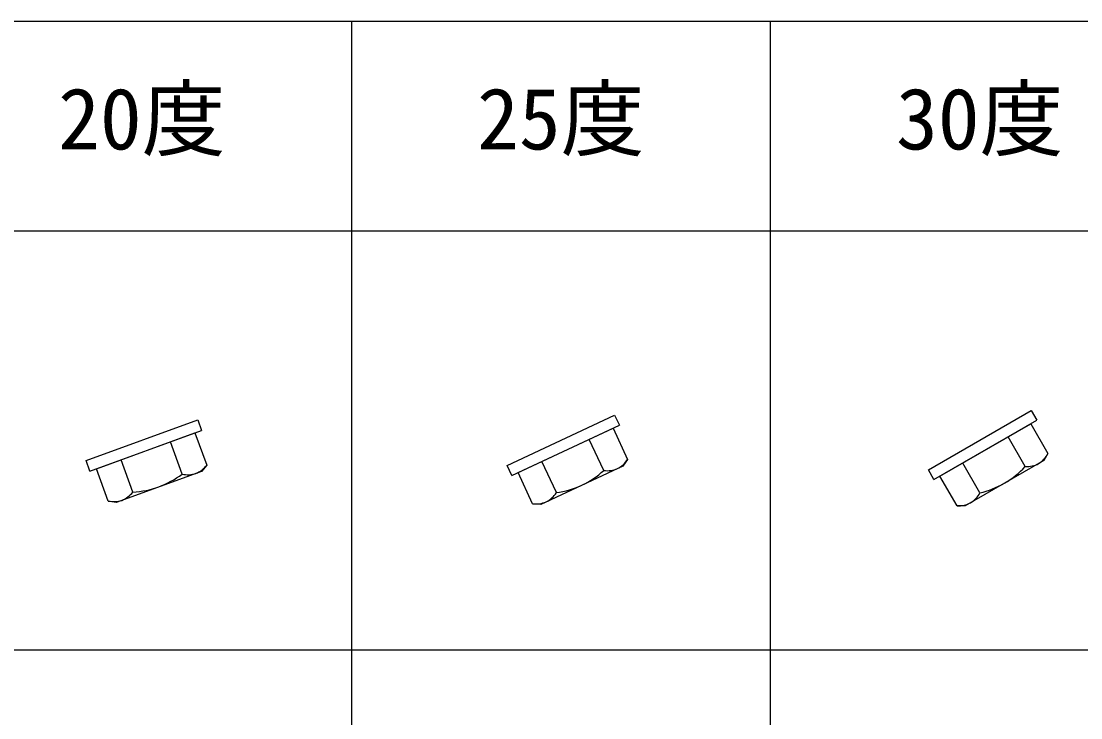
# Model space of a CAD drawing. Units: millimetres, scale not verified. Extents: x -585 to 585, y -390 to 417.
# Drawn here: x -302.3 to -150.5, y 290.3 to 390 of the extents above; entities that cross this region are included whole.
import ezdxf
from ezdxf.enums import TextEntityAlignment as Align

# ---------------------------------------------------------------- set-up
doc = ezdxf.new("R2010")
doc.units = ezdxf.units.MM
doc.header["$LTSCALE"] = 3
doc.layers.add('0-0_0', color=3, linetype='Continuous')
doc.layers.add('F-0', color=4, linetype='Continuous')
doc.styles.add('ＭＳ ゴシック', font='')
doc.styles.get('ＭＳ ゴシック').set_extended_font_data('MS Gothic')

msp = doc.modelspace()

# ---------------------------------------------------------------- linework, layer by layer
at = {"layer": '0-0_0'}
for p, q in [((-157.639, 334.25), (-156.839, 332.864)), ((-277.013, 332.907), (-276.465, 331.404)), ((-217.296, 333.592), (-216.62, 332.142)), ((-171.561, 324.364), (-156.839, 332.864)), ((-170.7, 324.862), (-157.7, 332.367)), ((-157.7, 332.367), (-155.24, 328.107)), ((-292.44, 325.589), (-276.465, 331.404)), ((-291.506, 325.929), (-277.4, 331.064)), ((-277.4, 331.064), (-275.717, 326.441)), ((-232.027, 324.958), (-216.62, 332.142)), ((-231.126, 325.378), (-217.521, 331.722)), ((-217.521, 331.722), (-215.442, 327.264)), ((-279.244, 325.157), (-280.926, 329.78)), ((-218.844, 325.678), (-220.923, 330.136)), ((-158.49, 326.231), (-160.95, 330.491)), ((-155.24, 328.107), (-155.821, 327.101)), ((-286.297, 322.59), (-287.979, 327.213)), ((-275.717, 326.441), (-276.464, 325.551)), ((-216.108, 326.312), (-227.89, 320.818)), ((-225.646, 322.506), (-227.725, 326.964)), ((-215.442, 327.264), (-216.108, 326.312)), ((-164.99, 322.478), (-167.45, 326.738)), ((-155.821, 327.101), (-167.079, 320.601)), ((-289.823, 321.307), (-291.506, 325.929)), ((-276.464, 325.551), (-288.68, 321.105)), ((-229.047, 320.92), (-231.126, 325.378)), ((-168.24, 320.601), (-170.7, 324.862)), ((-288.68, 321.105), (-289.823, 321.307)), ((-227.89, 320.818), (-229.047, 320.92)), ((-167.079, 320.601), (-168.24, 320.601))]:
    msp.add_line(p, q, dxfattribs=at)
for points in [[(-171.561, 324.364), (-172.361, 325.75), (-157.639, 334.25)], [(-292.44, 325.589), (-292.987, 327.093), (-277.013, 332.907)], [(-232.027, 324.958), (-232.704, 326.408), (-217.296, 333.592)]]:
    msp.add_lwpolyline(points, dxfattribs=at)
for centre, radius, start, end in [((-158.563, 329.845), 3.75, 302.005, 332.375), ((-278.687, 328.73), 3.75, 292.005, 322.375), ((-218.601, 329.285), 3.75, 297.005, 327.375), ((-158.334, 329.975), 3.748, 267.618, 297.994), ((-287.292, 335.859), 13.39, 290.642, 306.946), ((-278.44, 328.818), 3.748, 257.618, 287.994), ((-227.794, 335.637), 13.39, 295.642, 311.946), ((-218.362, 329.394), 3.748, 262.618, 292.994), ((-168.274, 335.372), 13.39, 300.642, 316.946), ((-287.01, 335.962), 13.39, 273.054, 289.358), ((-227.522, 335.764), 13.39, 278.054, 294.358), ((-168.015, 335.522), 13.39, 283.054, 299.358), ((-289.265, 324.878), 3.748, 292.006, 322.382), ((-228.803, 324.526), 3.748, 297.006, 327.382), ((-168.311, 324.215), 3.748, 302.006, 332.382), ((-289.019, 324.969), 3.75, 257.624, 287.995), ((-228.566, 324.638), 3.75, 262.624, 292.995), ((-168.085, 324.348), 3.75, 267.624, 297.995)]:
    msp.add_arc(centre, radius, start, end, dxfattribs=at)
at = {"layer": 'F-0'}
for p, q in [((-255, 390), (-255, -390)), ((-195, 390), (-195, -390)), ((-555, 300), (585, 300))]:
    msp.add_line(p, q, dxfattribs=at)
at = {"layer": 'F-0', "color": 6}
msp.add_line((-585, 360), (585, 360), dxfattribs=at)
msp.add_lwpolyline([(-585, 390), (585, 390), (585, -390)], dxfattribs=at)

# ---------------------------------------------------------------- texts
at = {"layer": 'F-0', "color": 7, "style": 'ＭＳ ゴシック'}
for s, p in [('20度', (-297, 369)), ('25度', (-237, 369)), ('30度', (-177, 369))]:
    msp.add_text(s, height=8.798, dxfattribs=at).set_placement(p, align=Align.BOTTOM_LEFT)

doc.saveas('drawing.dxf')
